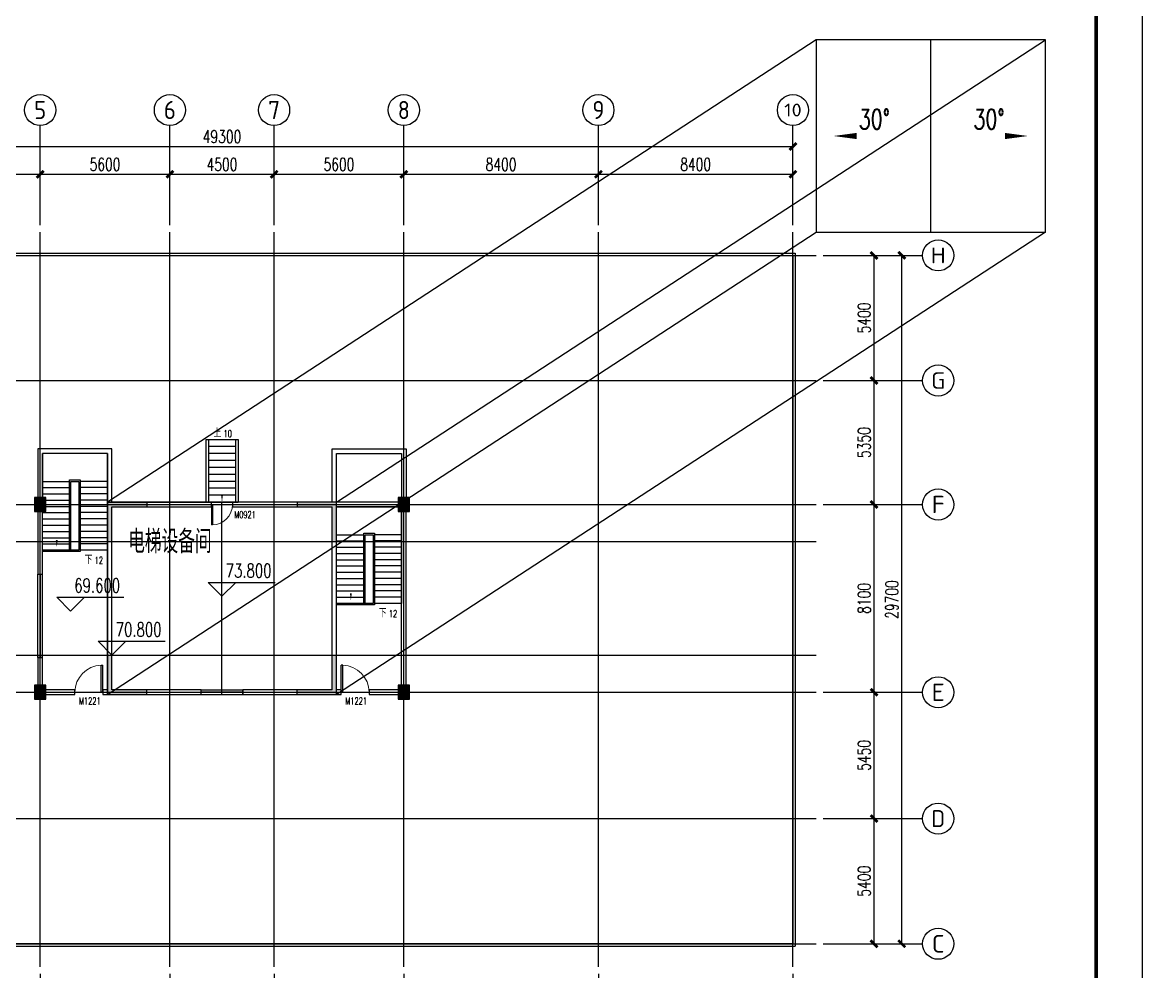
# Model space of a CAD drawing. Extents: x -1 to 1050000, y -900000 to 0.
# Drawn here: x 329837 to 378200, y -136255 to -95304 of the extents above; entities that cross this region are included whole.
import ezdxf
from ezdxf.enums import TextEntityAlignment as Align

# ---------------------------------------------------------------- set-up
doc = ezdxf.new("R2010")
doc.units = 0
doc.header["$LTSCALE"] = 1000
doc.header["$MEASUREMENT"] = 0
for name, color, linetype in [('AXIS', 3, 'Continuous'), ('AXIS_TEXT', 7, 'Continuous'), ('COLUMN', 9, 'Continuous'), ('DIM_ELEV', 3, 'Continuous'), ('DIM_SYMB', 3, 'Continuous'), ('G-ANNO-TTLB-THIN', 151, 'Continuous'), ('PUB_HATCH', 8, 'Continuous'), ('PUB_TEXT', 7, 'Continuous'), ('ROOF', 4, 'Continuous'), ('STAIR', 2, 'Continuous'), ('Text', 7, 'Continuous'), ('WALL', 9, 'Continuous'), ('WALL-PARAPET', 6, 'Continuous'), ('WINDOW', 4, 'Continuous'), ('WINDOW_TEXT', 7, 'Continuous')]:
    doc.layers.add(name, color=color, linetype=linetype)
doc.layers.add('DOTE', color=1, linetype='Continuous', plot=False)
doc.layers.add('DOTE_EXCLUDED', color=1, linetype='Continuous', plot=False)
doc.layers.add('G-ANNO-TTLB-WIDE', color=214, linetype='Continuous', lineweight=100)
doc.styles.add('_TCH_AXIS', font='tssdeng.shx', dxfattribs={"bigfont": 'GBCBIG.shx'})
doc.styles.add('_TCH_DIM', font='SIMPLEX', dxfattribs={"bigfont": 'GBCBIG'})
doc.styles.add('_TCH_DIM_T3', font='SIMPLEX', dxfattribs={"width": 0.705882, "bigfont": 'GBCBIG'})
doc.styles.add('_TCH_WINDOW', font='SIMPLEX', dxfattribs={"bigfont": 'GBCBIG'})
doc.styles.add('COMPLEX', font='COMPLEX')
doc.styles.get("Standard").update_dxf_attribs({"font": 'gbenor.shx', "bigfont": 'gbcbig.shx'})
doc.dimstyles.new('_TCH_ARCH&&100', dxfattribs={"dimtxt": 297.5, "dimasz": 100, "dimexe": 250, "dimexo": 300, "dimgap": 126.25, "dimtad": 1, "dimdec": 0, "dimzin": 0, "dimdsep": 46, "dimtxsty": '_TCH_DIM_T3', "dimblk": 'ARCHTICK', "dimcen": 0.09, "dimclrt": 7, "dimazin": 2, "dimtfac": 1, "dimtdec": 0, "dimtix": 1, "dimtmove": 2, "dimatfit": 3, "dimfxl": 1, "dimtolj": 1, "dimtzin": 0, "dimarcsym": 0})

# ---------------------------------------------------------------- blocks, each defined once
blk = doc.blocks.new('_ArchTick')
at = {"color": 0, "linetype": 'ByBlock', "const_width": 0.4}
blk.add_lwpolyline([(-0.5, -0.5), (0.5, 0.5)], dxfattribs=at)
blk = doc.blocks.new('*D607')
at = {"layer": 'AXIS', "color": 0, "lineweight": -2, "transparency": 16777216}
for p, q in [((322204, -136355), (322204, -138805)), ((330604, -136355), (330604, -138805)), ((322204, -138555), (330604, -138555))]:
    blk.add_line(p, q, dxfattribs=at)
at = {"layer": 'Defpoints', "color": 0, "transparency": 16777216}
for p in [(322204, -136055), (330604, -136055), (330604, -138555)]:
    blk.add_point(p, dxfattribs=at)
at = {"layer": 'AXIS', "color": 0, "lineweight": -2, "transparency": 16777216, "xscale": 300, "yscale": 300, "zscale": 300, "rotation": 180}
blk.add_blockref('_ArchTick', (322204, -138555), dxfattribs=at)
at = {"layer": 'AXIS', "color": 0, "lineweight": -2, "transparency": 16777216, "xscale": 300, "yscale": 300, "zscale": 300}
blk.add_blockref('_ArchTick', (330604, -138555), dxfattribs=at)
at = {"layer": 'AXIS', "color": 7, "transparency": 16777216, "insert": (326404, -138130), "char_height": 550, "attachment_point": 5, "style": '_TCH_DIM_T3'}
blk.add_mtext('\\A1;8400', dxfattribs=at)
blk = doc.blocks.new('*D608')
at = {"layer": 'AXIS', "color": 0, "lineweight": -2, "transparency": 16777216}
for p, q in [((330604, -136355), (330604, -138805)), ((336204, -136355), (336204, -138805)), ((330604, -138555), (336204, -138555))]:
    blk.add_line(p, q, dxfattribs=at)
at = {"layer": 'Defpoints', "color": 0, "transparency": 16777216}
for p in [(330604, -136055), (336204, -136055), (336204, -138555)]:
    blk.add_point(p, dxfattribs=at)
at = {"layer": 'AXIS', "color": 0, "lineweight": -2, "transparency": 16777216, "xscale": 300, "yscale": 300, "zscale": 300, "rotation": 180}
blk.add_blockref('_ArchTick', (330604, -138555), dxfattribs=at)
at = {"layer": 'AXIS', "color": 0, "lineweight": -2, "transparency": 16777216, "xscale": 300, "yscale": 300, "zscale": 300}
blk.add_blockref('_ArchTick', (336204, -138555), dxfattribs=at)
at = {"layer": 'AXIS', "color": 7, "transparency": 16777216, "insert": (333404, -138130), "char_height": 550, "attachment_point": 5, "style": '_TCH_DIM_T3'}
blk.add_mtext('\\A1;5600', dxfattribs=at)
blk = doc.blocks.new('*D609')
at = {"layer": 'AXIS', "color": 0, "lineweight": -2, "transparency": 16777216}
for p, q in [((336204, -136355), (336204, -138805)), ((340704, -136355), (340704, -138805)), ((336204, -138555), (340704, -138555))]:
    blk.add_line(p, q, dxfattribs=at)
at = {"layer": 'Defpoints', "color": 0, "transparency": 16777216}
for p in [(336204, -136055), (340704, -136055), (340704, -138555)]:
    blk.add_point(p, dxfattribs=at)
at = {"layer": 'AXIS', "color": 0, "lineweight": -2, "transparency": 16777216, "xscale": 300, "yscale": 300, "zscale": 300, "rotation": 180}
blk.add_blockref('_ArchTick', (336204, -138555), dxfattribs=at)
at = {"layer": 'AXIS', "color": 0, "lineweight": -2, "transparency": 16777216, "xscale": 300, "yscale": 300, "zscale": 300}
blk.add_blockref('_ArchTick', (340704, -138555), dxfattribs=at)
at = {"layer": 'AXIS', "color": 7, "transparency": 16777216, "insert": (338454, -138130), "char_height": 550, "attachment_point": 5, "style": '_TCH_DIM_T3'}
blk.add_mtext('\\A1;4500', dxfattribs=at)
blk = doc.blocks.new('*D588')
at = {"layer": 'AXIS', "color": 0, "lineweight": -2, "transparency": 16777216}
for p, q in [((340704, -136355), (340704, -138805)), ((346304, -136355), (346304, -138805)), ((340704, -138555), (346304, -138555))]:
    blk.add_line(p, q, dxfattribs=at)
at = {"layer": 'Defpoints', "color": 0, "transparency": 16777216}
for p in [(340704, -136055), (346304, -136055), (346304, -138555)]:
    blk.add_point(p, dxfattribs=at)
at = {"layer": 'AXIS', "color": 0, "lineweight": -2, "transparency": 16777216, "xscale": 300, "yscale": 300, "zscale": 300, "rotation": 180}
blk.add_blockref('_ArchTick', (340704, -138555), dxfattribs=at)
at = {"layer": 'AXIS', "color": 0, "lineweight": -2, "transparency": 16777216, "xscale": 300, "yscale": 300, "zscale": 300}
blk.add_blockref('_ArchTick', (346304, -138555), dxfattribs=at)
at = {"layer": 'AXIS', "color": 7, "transparency": 16777216, "insert": (343504, -138130), "char_height": 550, "attachment_point": 5, "style": '_TCH_DIM_T3'}
blk.add_mtext('\\A1;5600', dxfattribs=at)
blk = doc.blocks.new('*D589')
at = {"layer": 'AXIS', "color": 0, "lineweight": -2, "transparency": 16777216}
for p, q in [((346304, -136355), (346304, -138805)), ((354704, -136355), (354704, -138805)), ((346304, -138555), (354704, -138555))]:
    blk.add_line(p, q, dxfattribs=at)
at = {"layer": 'Defpoints', "color": 0, "transparency": 16777216}
for p in [(346304, -136055), (354704, -136055), (354704, -138555)]:
    blk.add_point(p, dxfattribs=at)
at = {"layer": 'AXIS', "color": 0, "lineweight": -2, "transparency": 16777216, "xscale": 300, "yscale": 300, "zscale": 300, "rotation": 180}
blk.add_blockref('_ArchTick', (346304, -138555), dxfattribs=at)
at = {"layer": 'AXIS', "color": 0, "lineweight": -2, "transparency": 16777216, "xscale": 300, "yscale": 300, "zscale": 300}
blk.add_blockref('_ArchTick', (354704, -138555), dxfattribs=at)
at = {"layer": 'AXIS', "color": 7, "transparency": 16777216, "insert": (350504, -138130), "char_height": 550, "attachment_point": 5, "style": '_TCH_DIM_T3'}
blk.add_mtext('\\A1;8400', dxfattribs=at)
blk = doc.blocks.new('*D590')
at = {"layer": 'AXIS', "color": 0, "lineweight": -2, "transparency": 16777216}
for p, q in [((354704, -136355), (354704, -138805)), ((363104, -136355), (363104, -138805)), ((354704, -138555), (363104, -138555))]:
    blk.add_line(p, q, dxfattribs=at)
at = {"layer": 'Defpoints', "color": 0, "transparency": 16777216}
for p in [(354704, -136055), (363104, -136055), (363104, -138555)]:
    blk.add_point(p, dxfattribs=at)
at = {"layer": 'AXIS', "color": 0, "lineweight": -2, "transparency": 16777216, "xscale": 300, "yscale": 300, "zscale": 300, "rotation": 180}
blk.add_blockref('_ArchTick', (354704, -138555), dxfattribs=at)
at = {"layer": 'AXIS', "color": 0, "lineweight": -2, "transparency": 16777216, "xscale": 300, "yscale": 300, "zscale": 300}
blk.add_blockref('_ArchTick', (363104, -138555), dxfattribs=at)
at = {"layer": 'AXIS', "color": 7, "transparency": 16777216, "insert": (358904, -138130), "char_height": 550, "attachment_point": 5, "style": '_TCH_DIM_T3'}
blk.add_mtext('\\A1;8400', dxfattribs=at)
blk = doc.blocks.new('_AXISO')
blk.add_circle((0, 0), 0.5)
at = {"layer": 'AXIS_TEXT', "style": 'COMPLEX', "width": 1.041667}
blk.add_attdef('A', text='', height=0.56, dxfattribs=at).set_placement((-0.25, -0.28), (0.25, -0.28), align=Align.FIT)
blk = doc.blocks.new('*D592')
at = {"layer": 'AXIS', "color": 0, "lineweight": -2, "transparency": 16777216}
for p, q in [((364404, -129655), (366854, -129655)), ((366604, -135055), (366604, -129655)), ((364404, -135055), (366854, -135055))]:
    blk.add_line(p, q, dxfattribs=at)
at = {"layer": 'Defpoints', "color": 0, "transparency": 16777216}
for p in [(364104, -129655), (366604, -129655), (364104, -135055)]:
    blk.add_point(p, dxfattribs=at)
at = {"layer": 'AXIS', "color": 0, "lineweight": -2, "transparency": 16777216, "xscale": 300, "yscale": 300, "zscale": 300}
for p, rotation in [((366604, -129655), 90), ((366604, -135055), 270)]:
    blk.add_blockref('_ArchTick', p, dxfattribs=dict(at, rotation=rotation))
at = {"layer": 'AXIS', "color": 7, "transparency": 16777216, "insert": (366179, -132355), "char_height": 550, "attachment_point": 5, "rotation": 90, "style": '_TCH_DIM_T3'}
blk.add_mtext('\\A1;5400', dxfattribs=at)
blk = doc.blocks.new('*D593')
at = {"layer": 'AXIS', "color": 0, "lineweight": -2, "transparency": 16777216}
for p, q in [((364404, -124205), (366854, -124205)), ((366604, -129655), (366604, -124205)), ((364404, -129655), (366854, -129655))]:
    blk.add_line(p, q, dxfattribs=at)
at = {"layer": 'Defpoints', "color": 0, "transparency": 16777216}
for p in [(364104, -124205), (366604, -124205), (364104, -129655)]:
    blk.add_point(p, dxfattribs=at)
at = {"layer": 'AXIS', "color": 0, "lineweight": -2, "transparency": 16777216, "xscale": 300, "yscale": 300, "zscale": 300}
for p, rotation in [((366604, -124205), 90), ((366604, -129655), 270)]:
    blk.add_blockref('_ArchTick', p, dxfattribs=dict(at, rotation=rotation))
at = {"layer": 'AXIS', "color": 7, "transparency": 16777216, "insert": (366179, -126930), "char_height": 550, "attachment_point": 5, "rotation": 90, "style": '_TCH_DIM_T3'}
blk.add_mtext('\\A1;5450', dxfattribs=at)
blk = doc.blocks.new('*D594')
at = {"layer": 'AXIS', "color": 0, "lineweight": -2, "transparency": 16777216}
for p, q in [((364404, -116105), (366854, -116105)), ((366604, -124205), (366604, -116105)), ((364404, -124205), (366854, -124205))]:
    blk.add_line(p, q, dxfattribs=at)
at = {"layer": 'Defpoints', "color": 0, "transparency": 16777216}
for p in [(364104, -116105), (366604, -116105), (364104, -124205)]:
    blk.add_point(p, dxfattribs=at)
at = {"layer": 'AXIS', "color": 0, "lineweight": -2, "transparency": 16777216, "xscale": 300, "yscale": 300, "zscale": 300}
for p, rotation in [((366604, -116105), 90), ((366604, -124205), 270)]:
    blk.add_blockref('_ArchTick', p, dxfattribs=dict(at, rotation=rotation))
at = {"layer": 'AXIS', "color": 7, "transparency": 16777216, "insert": (366179, -120155), "char_height": 550, "attachment_point": 5, "rotation": 90, "style": '_TCH_DIM_T3'}
blk.add_mtext('\\A1;8100', dxfattribs=at)
blk = doc.blocks.new('*D595')
at = {"layer": 'AXIS', "color": 0, "lineweight": -2, "transparency": 16777216}
for p, q in [((364404, -110755), (366854, -110755)), ((366604, -116105), (366604, -110755)), ((364404, -116105), (366854, -116105))]:
    blk.add_line(p, q, dxfattribs=at)
at = {"layer": 'Defpoints', "color": 0, "transparency": 16777216}
for p in [(364104, -110755), (366604, -110755), (364104, -116105)]:
    blk.add_point(p, dxfattribs=at)
at = {"layer": 'AXIS', "color": 0, "lineweight": -2, "transparency": 16777216, "xscale": 300, "yscale": 300, "zscale": 300}
for p, rotation in [((366604, -110755), 90), ((366604, -116105), 270)]:
    blk.add_blockref('_ArchTick', p, dxfattribs=dict(at, rotation=rotation))
at = {"layer": 'AXIS', "color": 7, "transparency": 16777216, "insert": (366179, -113430), "char_height": 550, "attachment_point": 5, "rotation": 90, "style": '_TCH_DIM_T3'}
blk.add_mtext('\\A1;5350', dxfattribs=at)
blk = doc.blocks.new('*D596')
at = {"layer": 'AXIS', "color": 0, "lineweight": -2, "transparency": 16777216}
for p, q in [((364404, -105355), (366854, -105355)), ((366604, -110755), (366604, -105355)), ((364404, -110755), (366854, -110755))]:
    blk.add_line(p, q, dxfattribs=at)
at = {"layer": 'Defpoints', "color": 0, "transparency": 16777216}
for p in [(364104, -105355), (366604, -105355), (364104, -110755)]:
    blk.add_point(p, dxfattribs=at)
at = {"layer": 'AXIS', "color": 0, "lineweight": -2, "transparency": 16777216, "xscale": 300, "yscale": 300, "zscale": 300}
for p, rotation in [((366604, -105355), 90), ((366604, -110755), 270)]:
    blk.add_blockref('_ArchTick', p, dxfattribs=dict(at, rotation=rotation))
at = {"layer": 'AXIS', "color": 7, "transparency": 16777216, "insert": (366179, -108055), "char_height": 550, "attachment_point": 5, "rotation": 90, "style": '_TCH_DIM_T3'}
blk.add_mtext('\\A1;5400', dxfattribs=at)
blk = doc.blocks.new('*D597')
at = {"layer": 'AXIS', "color": 0, "lineweight": -2, "transparency": 16777216}
for p, q in [((364804, -105355), (368054, -105355)), ((367804, -135055), (367804, -105355)), ((364804, -135055), (368054, -135055))]:
    blk.add_line(p, q, dxfattribs=at)
at = {"layer": 'Defpoints', "color": 0, "transparency": 16777216}
for p in [(364504, -105355), (367804, -105355), (364504, -135055)]:
    blk.add_point(p, dxfattribs=at)
at = {"layer": 'AXIS', "color": 0, "lineweight": -2, "transparency": 16777216, "xscale": 300, "yscale": 300, "zscale": 300}
for p, rotation in [((367804, -105355), 90), ((367804, -135055), 270)]:
    blk.add_blockref('_ArchTick', p, dxfattribs=dict(at, rotation=rotation))
at = {"layer": 'AXIS', "color": 7, "transparency": 16777216, "insert": (367379, -120205), "char_height": 550, "attachment_point": 5, "rotation": 90, "style": '_TCH_DIM_T3'}
blk.add_mtext('\\A1;29700', dxfattribs=at)
blk = doc.blocks.new('*D599')
at = {"layer": 'AXIS', "color": 0, "lineweight": -2, "transparency": 16777216}
for p, q in [((322204, -104055), (322204, -101605)), ((322204, -101855), (330604, -101855)), ((330604, -104055), (330604, -101605))]:
    blk.add_line(p, q, dxfattribs=at)
at = {"layer": 'Defpoints', "color": 0, "transparency": 16777216}
for p in [(330604, -101855), (322204, -104355), (330604, -104355)]:
    blk.add_point(p, dxfattribs=at)
at = {"layer": 'AXIS', "color": 0, "lineweight": -2, "transparency": 16777216, "xscale": 300, "yscale": 300, "zscale": 300, "rotation": 180}
blk.add_blockref('_ArchTick', (322204, -101855), dxfattribs=at)
at = {"layer": 'AXIS', "color": 0, "lineweight": -2, "transparency": 16777216, "xscale": 300, "yscale": 300, "zscale": 300}
blk.add_blockref('_ArchTick', (330604, -101855), dxfattribs=at)
at = {"layer": 'AXIS', "color": 7, "transparency": 16777216, "insert": (326404, -101430), "char_height": 550, "attachment_point": 5, "style": '_TCH_DIM_T3'}
blk.add_mtext('\\A1;8400', dxfattribs=at)
blk = doc.blocks.new('*D616')
at = {"layer": 'AXIS', "color": 0, "lineweight": -2, "transparency": 16777216}
for p, q in [((330604, -104055), (330604, -101605)), ((330604, -101855), (336204, -101855)), ((336204, -104055), (336204, -101605))]:
    blk.add_line(p, q, dxfattribs=at)
at = {"layer": 'Defpoints', "color": 0, "transparency": 16777216}
for p in [(336204, -101855), (330604, -104355), (336204, -104355)]:
    blk.add_point(p, dxfattribs=at)
at = {"layer": 'AXIS', "color": 0, "lineweight": -2, "transparency": 16777216, "xscale": 300, "yscale": 300, "zscale": 300, "rotation": 180}
blk.add_blockref('_ArchTick', (330604, -101855), dxfattribs=at)
at = {"layer": 'AXIS', "color": 0, "lineweight": -2, "transparency": 16777216, "xscale": 300, "yscale": 300, "zscale": 300}
blk.add_blockref('_ArchTick', (336204, -101855), dxfattribs=at)
at = {"layer": 'AXIS', "color": 7, "transparency": 16777216, "insert": (333404, -101430), "char_height": 550, "attachment_point": 5, "style": '_TCH_DIM_T3'}
blk.add_mtext('\\A1;5600', dxfattribs=at)
blk = doc.blocks.new('*D617')
at = {"layer": 'AXIS', "color": 0, "lineweight": -2, "transparency": 16777216}
for p, q in [((336204, -104055), (336204, -101605)), ((336204, -101855), (340704, -101855)), ((340704, -104055), (340704, -101605))]:
    blk.add_line(p, q, dxfattribs=at)
at = {"layer": 'Defpoints', "color": 0, "transparency": 16777216}
for p in [(340704, -101855), (336204, -104355), (340704, -104355)]:
    blk.add_point(p, dxfattribs=at)
at = {"layer": 'AXIS', "color": 0, "lineweight": -2, "transparency": 16777216, "xscale": 300, "yscale": 300, "zscale": 300, "rotation": 180}
blk.add_blockref('_ArchTick', (336204, -101855), dxfattribs=at)
at = {"layer": 'AXIS', "color": 0, "lineweight": -2, "transparency": 16777216, "xscale": 300, "yscale": 300, "zscale": 300}
blk.add_blockref('_ArchTick', (340704, -101855), dxfattribs=at)
at = {"layer": 'AXIS', "color": 7, "transparency": 16777216, "insert": (338454, -101430), "char_height": 550, "attachment_point": 5, "style": '_TCH_DIM_T3'}
blk.add_mtext('\\A1;4500', dxfattribs=at)
blk = doc.blocks.new('*D618')
at = {"layer": 'AXIS', "color": 0, "lineweight": -2, "transparency": 16777216}
for p, q in [((340704, -104055), (340704, -101605)), ((340704, -101855), (346304, -101855)), ((346304, -104055), (346304, -101605))]:
    blk.add_line(p, q, dxfattribs=at)
at = {"layer": 'Defpoints', "color": 0, "transparency": 16777216}
for p in [(346304, -101855), (340704, -104355), (346304, -104355)]:
    blk.add_point(p, dxfattribs=at)
at = {"layer": 'AXIS', "color": 0, "lineweight": -2, "transparency": 16777216, "xscale": 300, "yscale": 300, "zscale": 300, "rotation": 180}
blk.add_blockref('_ArchTick', (340704, -101855), dxfattribs=at)
at = {"layer": 'AXIS', "color": 0, "lineweight": -2, "transparency": 16777216, "xscale": 300, "yscale": 300, "zscale": 300}
blk.add_blockref('_ArchTick', (346304, -101855), dxfattribs=at)
at = {"layer": 'AXIS', "color": 7, "transparency": 16777216, "insert": (343504, -101430), "char_height": 550, "attachment_point": 5, "style": '_TCH_DIM_T3'}
blk.add_mtext('\\A1;5600', dxfattribs=at)
blk = doc.blocks.new('*D619')
at = {"layer": 'AXIS', "color": 0, "lineweight": -2, "transparency": 16777216}
for p, q in [((346304, -104055), (346304, -101605)), ((346304, -101855), (354704, -101855)), ((354704, -104055), (354704, -101605))]:
    blk.add_line(p, q, dxfattribs=at)
at = {"layer": 'Defpoints', "color": 0, "transparency": 16777216}
for p in [(354704, -101855), (346304, -104355), (354704, -104355)]:
    blk.add_point(p, dxfattribs=at)
at = {"layer": 'AXIS', "color": 0, "lineweight": -2, "transparency": 16777216, "xscale": 300, "yscale": 300, "zscale": 300, "rotation": 180}
blk.add_blockref('_ArchTick', (346304, -101855), dxfattribs=at)
at = {"layer": 'AXIS', "color": 0, "lineweight": -2, "transparency": 16777216, "xscale": 300, "yscale": 300, "zscale": 300}
blk.add_blockref('_ArchTick', (354704, -101855), dxfattribs=at)
at = {"layer": 'AXIS', "color": 7, "transparency": 16777216, "insert": (350504, -101430), "char_height": 550, "attachment_point": 5, "style": '_TCH_DIM_T3'}
blk.add_mtext('\\A1;8400', dxfattribs=at)
blk = doc.blocks.new('*D620')
at = {"layer": 'AXIS', "color": 0, "lineweight": -2, "transparency": 16777216}
for p, q in [((354704, -104055), (354704, -101605)), ((354704, -101855), (363104, -101855)), ((363104, -104055), (363104, -101605))]:
    blk.add_line(p, q, dxfattribs=at)
at = {"layer": 'Defpoints', "color": 0, "transparency": 16777216}
for p in [(363104, -101855), (354704, -104355), (363104, -104355)]:
    blk.add_point(p, dxfattribs=at)
at = {"layer": 'AXIS', "color": 0, "lineweight": -2, "transparency": 16777216, "xscale": 300, "yscale": 300, "zscale": 300, "rotation": 180}
blk.add_blockref('_ArchTick', (354704, -101855), dxfattribs=at)
at = {"layer": 'AXIS', "color": 0, "lineweight": -2, "transparency": 16777216, "xscale": 300, "yscale": 300, "zscale": 300}
blk.add_blockref('_ArchTick', (363104, -101855), dxfattribs=at)
at = {"layer": 'AXIS', "color": 7, "transparency": 16777216, "insert": (358904, -101430), "char_height": 550, "attachment_point": 5, "style": '_TCH_DIM_T3'}
blk.add_mtext('\\A1;8400', dxfattribs=at)
blk = doc.blocks.new('*D621')
at = {"layer": 'AXIS', "color": 0, "lineweight": -2, "transparency": 16777216}
for p, q in [((313804, -103655), (313804, -100405)), ((363104, -103655), (363104, -100405)), ((313804, -100655), (363104, -100655))]:
    blk.add_line(p, q, dxfattribs=at)
at = {"layer": 'Defpoints', "color": 0, "transparency": 16777216}
for p in [(363104, -100655), (313804, -103955), (363104, -103955)]:
    blk.add_point(p, dxfattribs=at)
at = {"layer": 'AXIS', "color": 0, "lineweight": -2, "transparency": 16777216, "xscale": 300, "yscale": 300, "zscale": 300, "rotation": 180}
blk.add_blockref('_ArchTick', (313804, -100655), dxfattribs=at)
at = {"layer": 'AXIS', "color": 0, "lineweight": -2, "transparency": 16777216, "xscale": 300, "yscale": 300, "zscale": 300}
blk.add_blockref('_ArchTick', (363104, -100655), dxfattribs=at)
at = {"layer": 'AXIS', "color": 7, "transparency": 16777216, "insert": (338454, -100230), "char_height": 550, "attachment_point": 5, "style": '_TCH_DIM_T3'}
blk.add_mtext('\\A1;49300', dxfattribs=at)
blk = doc.blocks.new('_FZH')
blk.add_lwpolyline([(-0.5, -0.5), (0.5, -0.5), (0.5, 0.5), (-0.5, 0.5)], close=True)
at = {"layer": 'PUB_HATCH'}
blk.add_solid([(-0.5, -0.5), (0.5, -0.5), (-0.5, 0.5), (0.5, 0.5)], dxfattribs=at)
blk = doc.blocks.new('$WINLIB2D$00000002')
at = {"color": 0}
for points in [[(-0.5, 0.5), (0.5, 0.5)], [(-0.5, 0.5), (-0.5, -0.5)], [(0.5, 0.5), (0.5, -0.5)], [(0.5, 0), (-0.5, 0)], [(-0.5, -0.5), (0.5, -0.5)]]:
    blk.add_lwpolyline(points, dxfattribs=at)
blk = doc.blocks.new('$DorLib2D$00000001')
for p, q in [((0.45, 0.975), (0.5, 0.975)), ((0.45, 0), (0.45, 0.975)), ((0.5, 0), (0.5, 0.975)), ((0.5, 0), (0.45, 0))]:
    blk.add_line(p, q)
at = {"lineweight": 13}
blk.add_arc((0.475, 0), 0.975, 91.4693, 180, dxfattribs=at)

msp = doc.modelspace()

# ---------------------------------------------------------------- hatches: boundary and pattern name
at = {"layer": 'PUB_HATCH'}
for points in [[(333503.94, -116004.74), (333703.94, -116204.74), (335203.94, -116204.74), (335203.94, -116004.74)], [(333703.94, -117704.74), (333703.94, -116204.74), (333503.94, -116004.74), (333503.94, -117704.74)], [(341703.94, -116204.74), (343203.94, -116204.74), (343403.94, -116004.74), (341703.94, -116004.74)], [(343403.94, -117704.74), (343403.94, -116004.74), (343203.94, -116204.74), (343203.94, -117704.74)], [(333503.94, -124304.74), (333703.94, -124104.74), (333703.94, -122604.74), (333503.94, -122604.74)], [(343203.94, -124104.74), (343403.94, -124304.74), (343403.94, -122604.74), (343203.94, -122604.74)], [(335203.94, -124104.74), (333703.94, -124104.74), (333503.94, -124304.74), (335203.94, -124304.74)], [(343403.94, -124304.74), (343203.94, -124104.74), (341703.94, -124104.74), (341703.94, -124304.74)]]:
    msp.add_hatch(color=256, dxfattribs=at).paths.add_polyline_path(points)

# ---------------------------------------------------------------- linework, layer by layer
at = {"layer": 'AXIS'}
for p, q in [((330603.94, -103754.74), (330603.94, -99754.74)), ((336203.94, -103754.74), (336203.94, -99754.74)), ((340703.94, -103754.74), (340703.94, -99754.74)), ((346303.94, -103754.74), (346303.94, -99754.74)), ((354703.94, -103754.74), (354703.94, -99754.74)), ((363103.94, -103754.74), (363103.94, -99754.74)), ((364703.94, -105354.74), (368703.94, -105354.74)), ((364703.94, -110754.74), (368703.94, -110754.74)), ((364703.94, -116104.74), (368703.94, -116104.74)), ((364703.94, -124204.74), (368703.94, -124204.74)), ((364703.94, -129654.74), (368703.94, -129654.74)), ((364703.94, -135054.74), (368703.94, -135054.74))]:
    msp.add_line(p, q, dxfattribs=at)
at = {"layer": 'DIM_ELEV'}
for p, q in [((338453.94, -120061.87), (337853.94, -119461.87)), ((337853.94, -119461.87), (340753.94, -119461.87)), ((338453.94, -120061.87), (339053.94, -119461.87)), ((331916.01, -120705.56), (331316.01, -120105.56)), ((331316.01, -120105.56), (334216.01, -120105.56)), ((331916.01, -120705.56), (332516.01, -120105.56)), ((333703.94, -122604.74), (333103.94, -122004.74)), ((333103.94, -122004.74), (336003.94, -122004.74)), ((333703.94, -122604.74), (334303.94, -122004.74))]:
    msp.add_line(p, q, dxfattribs=at)
at = {"layer": 'DIM_SYMB'}
for points in [[(368303.94, -100204.74, 0, 0, 0), (364853.94, -100204.74, 0, 266.67, 0), (365853.94, -100204.74, 0, 0, 0)], [(369803.94, -100204.74, 0, 0, 0), (373253.94, -100204.74, 0, 266.67, 0), (372253.94, -100204.74, 0, 0, 0)], [(338453.94, -113304.74, 0, 0, 0), (338453.94, -116004.74, 0, 80, 0), (338453.94, -115704.74, 0, 0, 0)], [(332888.94, -118209.74, 0, 0, 0), (332888.94, -114504.74, 0, 0, 0), (331318.94, -114504.74, 0, 0, 0), (331318.94, -117939.74, 0, 80, 0), (331318.94, -117639.74, 0, 0, 0)], [(345588.94, -120509.74, 0, 0, 0), (345588.94, -116804.74, 0, 0, 0), (344018.94, -116804.74, 0, 0, 0), (344018.94, -120239.74, 0, 80, 0), (344018.94, -119939.74, 0, 0, 0)]]:
    msp.add_lwpolyline(points, format="xyseb", dxfattribs=at)
at = {"layer": 'DOTE'}
for p, q in [((330603.94, -136054.74), (330603.94, -104354.74)), ((336203.94, -136054.74), (336203.94, -104354.74)), ((340703.94, -136054.74), (340703.94, -104354.74)), ((346303.94, -136054.74), (346303.94, -104354.74)), ((354703.94, -136054.74), (354703.94, -104354.74)), ((363103.94, -136054.74), (363103.94, -104354.74)), ((312803.94, -105354.74), (364103.94, -105354.74)), ((312803.94, -110754.74), (364103.94, -110754.74)), ((312803.94, -116104.74), (364103.94, -116104.74)), ((312803.94, -124204.74), (364103.94, -124204.74)), ((312803.94, -129654.74), (364103.94, -129654.74)), ((312803.94, -135054.74), (364103.94, -135054.74))]:
    msp.add_line(p, q, dxfattribs=at)
at = {"layer": 'DOTE_EXCLUDED'}
for p, q in [((312803.94, -117704.74), (364103.94, -117704.74)), ((312803.94, -122604.74), (364103.94, -122604.74))]:
    msp.add_line(p, q, dxfattribs=at)
at = {"layer": 'G-ANNO-TTLB-THIN'}
msp.add_lwpolyline([(210000, -180000), (378200, -180000), (378200, -61200), (210000, -61200)], close=True, dxfattribs=at)
at = {"layer": 'G-ANNO-TTLB-WIDE'}
msp.add_lwpolyline([(376200, -63200), (215000, -63200), (215000, -178000), (376200, -178000)], close=True, dxfattribs=at)
at = {"layer": 'ROOF'}
for p, q in [((364103.94, -96054.74), (333503.94, -116004.74)), ((343403.94, -116004.74), (374003.94, -96054.74)), ((369053.94, -104354.74), (369053.94, -96054.74)), ((333503.94, -124304.74), (364103.94, -104354.74)), ((374003.94, -104354.74), (343403.94, -124304.74)), ((338453.94, -124304.74), (338453.94, -116004.74))]:
    msp.add_line(p, q, dxfattribs=at)
for points in [[(364103.94, -104354.74), (374003.94, -104354.74), (374003.94, -96054.74), (364103.94, -96054.74)], [(333503.94, -124304.74), (343403.94, -124304.74), (343403.94, -116004.74), (333503.94, -116004.74)]]:
    msp.add_lwpolyline(points, close=True, dxfattribs=at)
at = {"layer": 'STAIR'}
for p, q in [((337753.94, -113304.74), (337753.94, -116004.74)), ((337753.94, -113304.74), (339153.94, -113304.74)), ((337873.94, -113304.74), (337873.94, -116004.74)), ((339033.94, -113604.74), (337873.94, -113604.74)), ((339033.94, -113304.74), (339033.94, -116004.74)), ((339153.94, -113304.74), (339153.94, -116004.74)), ((330703.94, -115804.74), (330703.94, -113904.74)), ((333503.94, -113904.74), (330703.94, -113904.74)), ((333503.94, -113904.74), (333503.94, -118074.74)), ((339033.94, -113904.74), (337873.94, -113904.74)), ((339033.94, -114204.74), (337873.94, -114204.74)), ((339033.94, -114504.74), (337873.94, -114504.74)), ((331873.94, -118074.74), (331873.94, -115044.74)), ((331873.94, -115044.74), (332333.94, -115044.74)), ((332333.94, -115044.74), (332333.94, -118134.74)), ((339033.94, -114804.74), (337873.94, -114804.74)), ((330703.94, -115104.74), (331873.94, -115104.74)), ((330703.94, -115374.74), (331873.94, -115374.74)), ((331933.94, -118074.74), (331933.94, -115104.74)), ((331933.94, -115104.74), (332273.94, -115104.74)), ((332273.94, -115104.74), (332273.94, -118074.74)), ((333503.94, -115104.74), (332333.94, -115104.74)), ((333503.94, -115374.74), (332333.94, -115374.74)), ((339033.94, -115104.74), (337873.94, -115104.74)), ((339033.94, -115404.74), (337873.94, -115404.74)), ((330703.94, -115644.74), (331873.94, -115644.74)), ((330853.94, -115914.74), (331873.94, -115914.74)), ((333503.94, -115644.74), (332333.94, -115644.74)), ((333503.94, -115914.74), (332333.94, -115914.74)), ((337753.94, -116004.74), (339153.94, -116004.74)), ((339033.94, -115704.74), (337873.94, -115704.74)), ((330703.94, -118134.74), (330703.94, -116404.74)), ((330703.94, -116454.74), (331873.94, -116454.74)), ((330853.94, -116184.74), (331873.94, -116184.74)), ((333503.94, -116184.74), (332333.94, -116184.74)), ((333503.94, -116454.74), (332333.94, -116454.74)), ((343403.94, -120434.74), (343403.94, -116204.74)), ((346053.94, -116204.74), (343403.94, -116204.74)), ((346203.94, -116404.74), (346203.94, -120374.74)), ((330703.94, -116724.74), (331873.94, -116724.74)), ((330703.94, -116994.74), (331873.94, -116994.74)), ((333503.94, -116724.74), (332333.94, -116724.74)), ((333503.94, -116994.74), (332333.94, -116994.74)), ((330703.94, -117264.74), (331873.94, -117264.74)), ((333503.94, -117264.74), (332333.94, -117264.74)), ((343403.94, -117404.74), (344573.94, -117404.74)), ((344573.94, -120374.74), (344573.94, -117344.74)), ((344573.94, -117344.74), (345033.94, -117344.74)), ((344633.94, -120374.74), (344633.94, -117404.74)), ((344633.94, -117404.74), (344973.94, -117404.74)), ((344973.94, -117404.74), (344973.94, -120374.74)), ((345033.94, -117344.74), (345033.94, -120434.74)), ((346203.94, -117404.74), (345033.94, -117404.74)), ((330703.94, -117534.74), (331873.94, -117534.74)), ((330703.94, -117804.74), (331873.94, -117804.74)), ((333503.94, -117534.74), (332333.94, -117534.74)), ((333503.94, -117804.74), (332333.94, -117804.74)), ((343403.94, -117674.74), (344573.94, -117674.74)), ((343403.94, -117944.74), (344573.94, -117944.74)), ((346203.94, -117674.74), (345033.94, -117674.74)), ((346203.94, -117944.74), (345033.94, -117944.74)), ((332273.94, -118074.74), (330703.94, -118074.74)), ((332333.94, -118134.74), (330703.94, -118134.74)), ((333503.94, -118074.74), (332333.94, -118074.74)), ((343403.94, -118214.74), (344573.94, -118214.74)), ((343403.94, -118484.74), (344573.94, -118484.74)), ((346203.94, -118214.74), (345033.94, -118214.74)), ((346203.94, -118484.74), (345033.94, -118484.74)), ((343403.94, -118754.74), (344573.94, -118754.74)), ((346203.94, -118754.74), (345033.94, -118754.74)), ((343403.94, -119024.74), (344573.94, -119024.74)), ((343403.94, -119294.74), (344573.94, -119294.74)), ((346203.94, -119024.74), (345033.94, -119024.74)), ((346203.94, -119294.74), (345033.94, -119294.74)), ((343403.94, -119564.74), (344573.94, -119564.74)), ((343403.94, -119834.74), (344573.94, -119834.74)), ((346203.94, -119564.74), (345033.94, -119564.74)), ((346203.94, -119834.74), (345033.94, -119834.74)), ((343403.94, -120104.74), (344573.94, -120104.74)), ((344973.94, -120374.74), (343403.94, -120374.74)), ((346203.94, -120104.74), (345033.94, -120104.74)), ((346203.94, -120374.74), (345033.94, -120374.74)), ((345033.94, -120434.74), (343403.94, -120434.74))]:
    msp.add_line(p, q, dxfattribs=at)
at = {"layer": 'WALL'}
for p, q in [((333703.94, -113704.74), (330503.94, -113704.74)), ((330503.94, -113704.74), (330503.94, -115804.74)), ((333503.94, -113904.74), (330703.94, -113904.74)), ((330703.94, -113904.74), (330703.94, -115804.74)), ((333503.94, -124304.74), (333503.94, -113904.74)), ((333703.94, -116004.74), (333703.94, -113704.74)), ((343203.94, -116004.74), (343203.94, -113704.74)), ((343203.94, -113704.74), (346403.94, -113704.74)), ((343403.94, -124304.74), (343403.94, -113904.74)), ((343403.94, -113904.74), (346203.94, -113904.74)), ((346203.94, -113904.74), (346203.94, -115804.74)), ((346403.94, -113704.74), (346403.94, -115804.74)), ((333503.94, -116004.74), (338003.94, -116004.74)), ((335203.94, -116004.74), (335203.94, -116204.74)), ((338003.94, -116204.74), (338003.94, -116004.74)), ((346053.94, -116004.74), (338903.94, -116004.74)), ((338903.94, -116004.74), (338903.94, -116204.74)), ((341703.94, -116004.74), (341703.94, -116204.74)), ((330503.94, -116404.74), (330503.94, -119104.74)), ((330703.94, -119104.74), (330703.94, -116404.74)), ((333703.94, -124104.74), (333703.94, -116204.74)), ((333703.94, -116204.74), (338003.94, -116204.74)), ((338903.94, -116204.74), (343203.94, -116204.74)), ((343203.94, -124104.74), (343203.94, -116204.74)), ((343403.94, -116204.74), (346053.94, -116204.74)), ((346203.94, -123904.74), (346203.94, -116404.74)), ((346403.94, -123904.74), (346403.94, -116404.74)), ((333503.94, -117704.74), (333703.94, -117704.74)), ((343203.94, -117704.74), (343403.94, -117704.74)), ((330503.94, -119104.74), (330703.94, -119104.74)), ((330703.94, -122704.74), (330503.94, -122704.74)), ((330503.94, -122704.74), (330503.94, -123904.74)), ((330703.94, -123904.74), (330703.94, -122704.74)), ((333503.94, -122604.74), (333703.94, -122604.74)), ((343203.94, -122604.74), (343403.94, -122604.74)), ((332103.94, -124104.74), (330853.94, -124104.74)), ((332103.94, -124304.74), (332103.94, -124104.74)), ((333503.94, -124104.74), (333303.94, -124104.74)), ((333303.94, -124104.74), (333303.94, -124304.74)), ((337553.94, -124104.74), (333703.94, -124104.74)), ((335203.94, -124304.74), (335203.94, -124104.74)), ((337553.94, -124304.74), (337553.94, -124104.74)), ((343203.94, -124104.74), (339353.94, -124104.74)), ((339353.94, -124104.74), (339353.94, -124304.74)), ((341703.94, -124304.74), (341703.94, -124104.74)), ((343603.94, -124104.74), (343403.94, -124104.74)), ((343603.94, -124304.74), (343603.94, -124104.74)), ((346053.94, -124104.74), (344803.94, -124104.74)), ((344803.94, -124104.74), (344803.94, -124304.74)), ((330853.94, -124304.74), (332103.94, -124304.74)), ((333303.94, -124304.74), (337553.94, -124304.74)), ((339353.94, -124304.74), (343603.94, -124304.74)), ((344803.94, -124304.74), (346053.94, -124304.74))]:
    msp.add_line(p, q, dxfattribs=at)
at = {"layer": 'WALL-PARAPET'}
for p, q in [((313703.94, -105254.74), (363203.94, -105254.74)), ((313803.94, -105354.74), (363103.94, -105354.74)), ((363103.94, -105354.74), (363103.94, -135054.74)), ((363203.94, -105254.74), (363203.94, -135154.74)), ((313703.94, -135154.74), (363203.94, -135154.74)), ((363103.94, -135054.74), (313803.94, -135054.74))]:
    msp.add_line(p, q, dxfattribs=at)

# ---------------------------------------------------------------- block references
at = {"layer": 'AXIS'}
ref = msp.add_blockref('_AXISO', (330603.94, -99083.6), dxfattribs=dict(at, xscale=1342.281879194632, yscale=1342.281879194632, zscale=1342.281879194632))
ref.add_attrib('A', '5', dxfattribs={"layer": 'AXIS_TEXT', "height": 781.79, "style": '_TCH_AXIS', "width": 1.238095}).set_placement((330343.34, -99474.49), (330864.54, -99474.49), align=Align.FIT)
ref = msp.add_blockref('_AXISO', (336203.94, -99083.6), dxfattribs=dict(at, xscale=1342.281879194632, yscale=1342.281879194632, zscale=1342.281879194632))
ref.add_attrib('A', '6', dxfattribs={"layer": 'AXIS_TEXT', "height": 781.79, "style": '_TCH_AXIS', "width": 1.333333}).set_placement((335943.34, -99474.49), (336464.54, -99474.49), align=Align.FIT)
ref = msp.add_blockref('_AXISO', (340703.94, -99083.6), dxfattribs=dict(at, xscale=1342.281879194632, yscale=1342.281879194632, zscale=1342.281879194632))
ref.add_attrib('A', '7', dxfattribs={"layer": 'AXIS_TEXT', "height": 781.79, "style": '_TCH_AXIS', "width": 1.238095}).set_placement((340443.34, -99474.49), (340964.54, -99474.49), align=Align.FIT)
ref = msp.add_blockref('_AXISO', (346303.94, -99083.6), dxfattribs=dict(at, xscale=1342.281879194632, yscale=1342.281879194632, zscale=1342.281879194632))
ref.add_attrib('A', '8', dxfattribs={"layer": 'AXIS_TEXT', "height": 781.79, "style": '_TCH_AXIS', "width": 1.238095}).set_placement((346043.34, -99474.49), (346564.54, -99474.49), align=Align.FIT)
ref = msp.add_blockref('_AXISO', (354703.94, -99083.6), dxfattribs=dict(at, xscale=1342.281879194632, yscale=1342.281879194632, zscale=1342.281879194632))
ref.add_attrib('A', '9', dxfattribs={"layer": 'AXIS_TEXT', "height": 781.79, "style": '_TCH_AXIS', "width": 1.333333}).set_placement((354443.34, -99474.49), (354964.54, -99474.49), align=Align.FIT)
ref = msp.add_blockref('_AXISO', (363103.94, -99083.6), dxfattribs=dict(at, xscale=1342.281879194632, yscale=1342.281879194632, zscale=1342.281879194632))
ref.add_attrib('A', '10', dxfattribs={"layer": 'AXIS_TEXT', "height": 551.083, "style": '_TCH_AXIS', "width": 1.196825}).set_placement((362723.43, -99359.14), (363484.45, -99359.14), align=Align.FIT)
ref = msp.add_blockref('_AXISO', (369375.08, -105354.74), dxfattribs=dict(at, xscale=1342.281879194632, yscale=1342.281879194632, zscale=1342.281879194632))
ref.add_attrib('A', 'H', dxfattribs={"layer": 'AXIS_TEXT', "height": 680.4, "style": '_TCH_AXIS', "width": 1.768707}).set_placement((369051.08, -105694.94), (369699.08, -105694.94), align=Align.FIT)
ref = msp.add_blockref('_AXISO', (369375.08, -110754.74), dxfattribs=dict(at, xscale=1342.281879194632, yscale=1342.281879194632, zscale=1342.281879194632))
ref.add_attrib('A', 'G', dxfattribs={"layer": 'AXIS_TEXT', "height": 713.4, "style": '_TCH_AXIS', "width": 1.485714}).set_placement((369069.34, -111111.44), (369680.82, -111111.44), align=Align.FIT)
ref = msp.add_blockref('_AXISO', (369375.08, -116104.74), dxfattribs=dict(at, xscale=1342.281879194632, yscale=1342.281879194632, zscale=1342.281879194632))
ref.add_attrib('A', 'F', dxfattribs={"layer": 'AXIS_TEXT', "height": 747.39, "style": '_TCH_AXIS', "width": 1.52381}).set_placement((369090.36, -116478.43), (369659.8, -116478.43), align=Align.FIT)
ref = msp.add_blockref('_AXISO', (369375.08, -124204.74), dxfattribs=dict(at, xscale=1342.281879194632, yscale=1342.281879194632, zscale=1342.281879194632))
ref.add_attrib('A', 'E', dxfattribs={"layer": 'AXIS_TEXT', "height": 747.39, "style": '_TCH_AXIS', "width": 1.52381}).set_placement((369090.36, -124578.43), (369659.8, -124578.43), align=Align.FIT)
ref = msp.add_blockref('_AXISO', (369375.08, -129654.74), dxfattribs=dict(at, xscale=1342.281879194632, yscale=1342.281879194632, zscale=1342.281879194632))
ref.add_attrib('A', 'D', dxfattribs={"layer": 'AXIS_TEXT', "height": 730.3, "style": '_TCH_AXIS', "width": 1.503401}).set_placement((369079.49, -130019.89), (369670.68, -130019.89), align=Align.FIT)
ref = msp.add_blockref('_AXISO', (369375.08, -135054.74), dxfattribs=dict(at, xscale=1342.281879194632, yscale=1342.281879194632, zscale=1342.281879194632))
ref.add_attrib('A', 'C', dxfattribs={"layer": 'AXIS_TEXT', "height": 764.58, "style": '_TCH_AXIS', "width": 1.238095}).set_placement((369102.02, -135437.03), (369648.15, -135437.03), align=Align.FIT)
at = {"layer": 'COLUMN', "xscale": 500, "yscale": 600, "zscale": 600}
for p in [(330603.94, -116104.74), (330603.94, -124204.74)]:
    msp.add_blockref('_FZH', p, dxfattribs=at)
at = {"layer": 'COLUMN', "xscale": 600, "yscale": 500, "zscale": 500, "rotation": 90}
for p in [(346303.94, -116104.74), (346303.94, -124204.74)]:
    msp.add_blockref('_FZH', p, dxfattribs=at)
at = {"layer": 'WINDOW'}
ref = msp.add_blockref('$DorLib2D$00000001', (338453.94, -116104.74), dxfattribs=dict(at, xscale=-900, yscale=-900, zscale=-900))
ref.add_attrib('A', 'M0921', (338979.96, -116688.18), dxfattribs={"layer": 'WINDOW_TEXT', "height": 297.5, "style": '_TCH_WINDOW', "width": 0.705882})
for p, xscale, yscale, zscale, rotation in [((330603.94, -120904.74), -3600, -200, -3600, 270), ((338453.94, -124204.74), -1800, 200, -1800, 180)]:
    msp.add_blockref('$WINLIB2D$00000002', p, dxfattribs=dict(at, xscale=xscale, yscale=yscale, zscale=zscale, rotation=rotation))
ref = msp.add_blockref('$DorLib2D$00000001', (332703.94, -124204.74), dxfattribs=dict(at, xscale=1200, yscale=1200, zscale=1200, rotation=359.9999999999999))
ref.add_attrib('A', 'M1221', (332278.94, -124728.49), dxfattribs={"layer": 'WINDOW_TEXT', "height": 297.5, "style": '_TCH_WINDOW', "width": 0.705882})
ref = msp.add_blockref('$DorLib2D$00000001', (344203.94, -124204.74), dxfattribs=dict(at, xscale=1200, yscale=-1200, zscale=1200, rotation=180))
ref.add_attrib('A', 'M1221', (343778.94, -124728.49), dxfattribs={"layer": 'WINDOW_TEXT', "height": 297.5, "style": '_TCH_WINDOW', "width": 0.705882})

# ---------------------------------------------------------------- texts
at = {"layer": 'PUB_TEXT', "style": '_TCH_DIM', "width": 0.705882}
for s, height, p in [('30%%d', 850, (365950.37, -99904.74)), ('30%%d', 850, (370900.37, -99904.74)), ('10', 297.5, (338521.81, -113199.74)), ('12', 297.5, (332956.81, -118664.74)), ('73.800', 595, (338613.94, -119251.87)), ('69.600', 595, (332076.01, -119895.56)), ('12', 297.5, (345656.81, -120964.74)), ('70.800', 595, (333863.94, -121794.74))]:
    msp.add_text(s, height=height, dxfattribs=at).set_placement(p)
at = {"layer": 'PUB_TEXT', "style": '_TCH_DIM'}
for s, p in [('上', (338086.07, -113199.74)), ('下', (332521.07, -118664.74)), ('下', (345221.07, -120964.74))]:
    msp.add_text(s, height=337.59, dxfattribs=at).set_placement(p)
at = {"layer": 'Text', "insert": (336203.94, -117704.74), "char_height": 1000, "attachment_point": 5}
msp.add_mtext_dynamic_manual_height_columns('电梯设备间', width=4750, gutter_width=1750, heights=[0], dxfattribs=at)

# ---------------------------------------------------------------- dimensions: what is measured, and where the dimension line sits
at = {"layer": 'AXIS'}
for p1, p2, distance, picture, middle in [((313803.94, -103954.74), (363103.94, -103954.74), 3300, '*D621', (338453.94, -100229.74)), ((322203.94, -104354.74), (330603.94, -104354.74), 2500, '*D599', (326403.94, -101429.74)), ((330603.94, -104354.74), (336203.94, -104354.74), 2500, '*D616', (333403.94, -101429.74)), ((336203.94, -104354.74), (340703.94, -104354.74), 2500, '*D617', (338453.94, -101429.74)), ((340703.94, -104354.74), (346303.94, -104354.74), 2500, '*D618', (343503.94, -101429.74)), ((346303.94, -104354.74), (354703.94, -104354.74), 2500, '*D619', (350503.94, -101429.74)), ((354703.94, -104354.74), (363103.94, -104354.74), 2500, '*D620', (358903.94, -101429.74)), ((364103.94, -110754.74), (364103.94, -105354.74), -2500, '*D596', (366178.94, -108054.74)), ((364503.94, -135054.74), (364503.94, -105354.74), -3300, '*D597', (367378.94, -120204.74)), ((364103.94, -116104.74), (364103.94, -110754.74), -2500, '*D595', (366178.94, -113429.74)), ((364103.94, -124204.74), (364103.94, -116104.74), -2500, '*D594', (366178.94, -120154.74)), ((364103.94, -129654.74), (364103.94, -124204.74), -2500, '*D593', (366178.94, -126929.74)), ((364103.94, -135054.74), (364103.94, -129654.74), -2500, '*D592', (366178.94, -132354.74)), ((322203.94, -136054.74), (330603.94, -136054.74), -2500, '*D607', (326403.94, -138129.74)), ((330603.94, -136054.74), (336203.94, -136054.74), -2500, '*D608', (333403.94, -138129.74)), ((336203.94, -136054.74), (340703.94, -136054.74), -2500, '*D609', (338453.94, -138129.74)), ((340703.94, -136054.74), (346303.94, -136054.74), -2500, '*D588', (343503.94, -138129.74)), ((346303.94, -136054.74), (354703.94, -136054.74), -2500, '*D589', (350503.94, -138129.74)), ((354703.94, -136054.74), (363103.94, -136054.74), -2500, '*D590', (358903.94, -138129.74))]:
    dim = msp.add_aligned_dim(p1=p1, p2=p2, distance=distance, dimstyle='_TCH_ARCH&&100', override={"dimtxt": 550, "dimasz": 300, "dimgap": 150}, dxfattribs=at)
    dim.commit()
    dim.dimension.update_dxf_attribs({"geometry": picture, "text_midpoint": middle})

doc.saveas('drawing.dxf')
